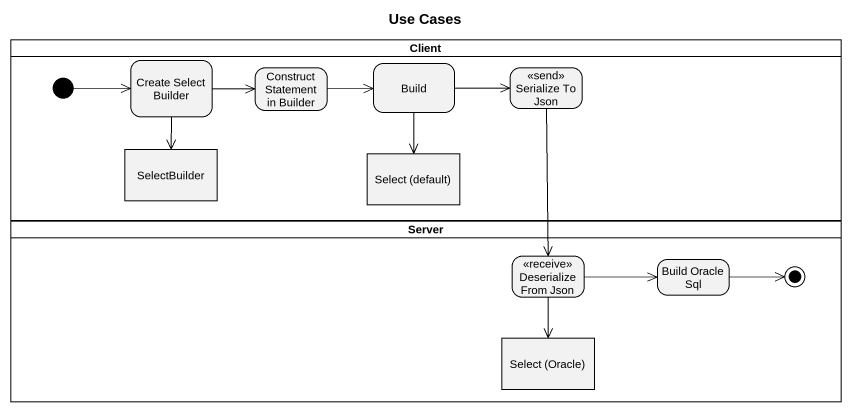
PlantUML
@startuml
title Use Cases
hide empty description
state Client <<partition>> {
  state "Create Select Builder" as Create_Select_Builder
  state "Construct Statement in Builder" as Construct_Statement_in
  state Build
  state "Serialize To Json" as Serialize_To_Json <<send>>
  state SelectBuilder <<object>>
  state "Select (default)" as Select_default <<object>>
  [*] -right-> Create_Select_Builder
}
state Server <<partition>> {
  state "Deserialize From Json" as Deserialize_From_Json <<receive>>
  state "Build Oracle Sql" as Build_Oracle_Sql
  state "Select (Oracle)" as Select_Oracle <<object>>
  Build_Oracle_Sql -right-> [*]
}
Create_Select_Builder -right-> Construct_Statement_in
Create_Select_Builder --> SelectBuilder
Construct_Statement_in -right-> Build
Build -right-> Serialize_To_Json
Build --> Select_default
Serialize_To_Json --> Deserialize_From_Json
Deserialize_From_Json -right-> Build_Oracle_Sql
Deserialize_From_Json --> Select_Oracle
@enduml
